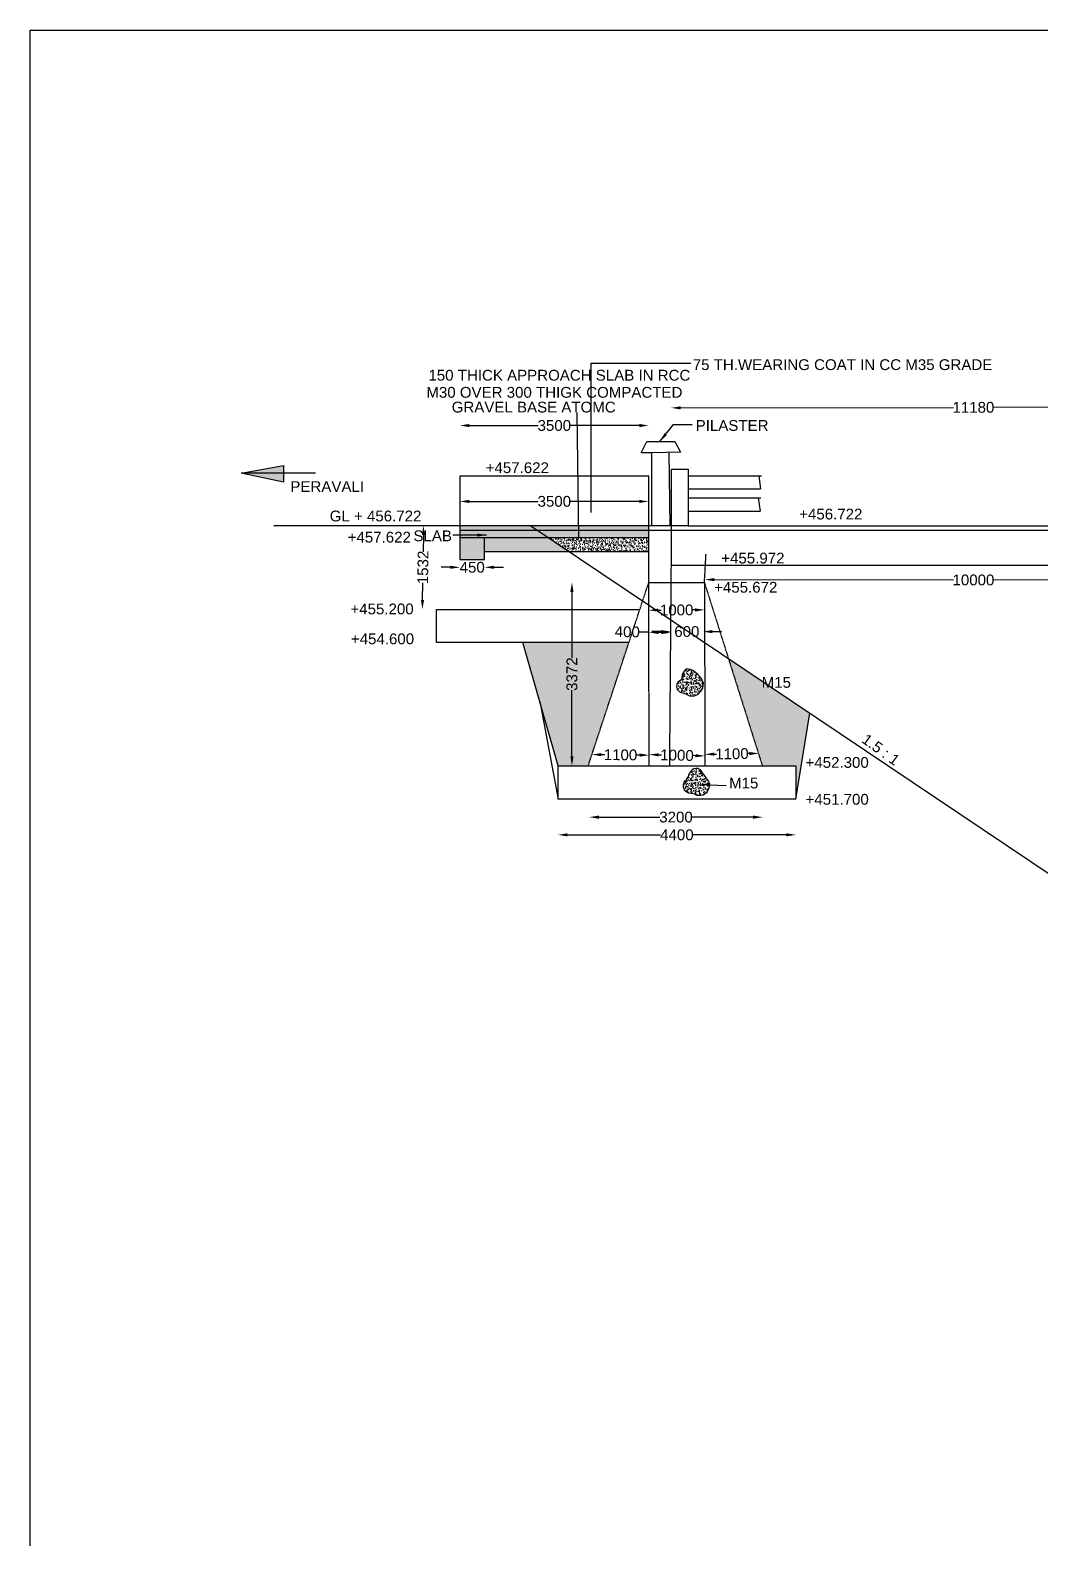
# Model space of a CAD drawing. Header units: millimetres. Extents: x 1522 to 79966, y 2569 to 58520.
# Drawn here: x 1522 to 20274, y 30544 to 58520 of the extents above; entities that cross this region are included whole.
import ezdxf

# ---------------------------------------------------------------- set-up
doc = ezdxf.new("R2010")
doc.units = ezdxf.units.MM
doc.header["$MEASUREMENT"] = 0
doc.linetypes.add('ACAD_ISO02W100', pattern=[15, 12, -3])
doc.linetypes.add('ACAD_ISO10W100', pattern=[18, 12, -3, 0, -3])
for name, color, linetype in [('DIMENSION', 7, 'Continuous'), ('DRAWING', 7, 'Continuous'), ('TEXT', 7, 'Continuous')]:
    doc.layers.add(name, color=color, linetype=linetype)
doc.styles.get("Standard").update_dxf_attribs({"font": 'arial.ttf'})
doc.dimstyles.get("Standard").update_dxf_attribs({"dimtxt": 200, "dimasz": 175, "dimexe": 0.18, "dimexo": 0.0625, "dimgap": 0.09, "dimtad": 0, "dimdec": 0, "dimzin": 0, "dimdsep": 46, "dimtxsty": 'Standard', "dimcen": 0.09, "dimse1": 1, "dimse2": 1, "dimadec": 0, "dimazin": 0, "dimtfac": 1, "dimtdec": 0, "dimtofl": 0, "dimtmove": 0, "dimatfit": 3, "dimfxl": 1, "dimtolj": 1, "dimtzin": 0, "dimarcsym": 0})
pattern_1 = [(50, (0, 0), (107.58903, -9.41282), [11.25, -123.75]), (355, (0, 0), (-20.8127, 112.82882), [9, -99]), (100.45144, (8.97, -0.78), (86.77633, 103.416), [9.56103, -105.17132]), (46.1842, (0, 30), (160.0862, -24.8279), [16.875, -185.625]), (96.63564, (13.34, 27.93), (140.1993, 146.1178), [14.34155, -157.75706]), (351.18416, (0, 30), (140.1993, 146.1178), [13.5, -148.5]), (21, (15, 22.5), (89.53606, -60.39283), [11.25, -123.75]), (326, (15, 22.5), (36.4973, 108.7725), [9, -99]), (71.45144, (22.46, 17.47), (126.03336, 48.37967), [9.56103, -105.17132]), (37.5, (0, 0), (1.823978, 49.934078), [0, -97.8, 0, -100.5, 0, -99.375]), (7.5, (0, 0), (39.46043, 59.161757), [0, -57.3, 0, -95.55, 0, -37.875]), (327.5, (-33.45, 0), (80.073365, -3.38323), [0, -37.5, 0, -117, 0, -155.25]), (317.5, (-48.45, 0), (87.47793, 15.01575), [0, -48.75, 0, -77.7, 0, -110.25])]

# ---------------------------------------------------------------- blocks, each defined once
blk = doc.blocks.new('*D79')
at = {"layer": 'Defpoints', "color": 0, "transparency": 16777216}
for p in [(11316, 44259), (15726, 44259), (15726, 43598)]:
    blk.add_point(p, dxfattribs=at)
at = {"layer": 'DIMENSION', "color": 0, "lineweight": -2, "transparency": 16777216}
for p, q in [((11491, 43598), (13219, 43598)), ((15551, 43598), (13824, 43598))]:
    blk.add_line(p, q, dxfattribs=at)
at = {"layer": 'DIMENSION', "color": 0, "transparency": 16777216}
for points in [[(11491, 43627), (11491, 43569), (11316, 43598)], [(15551, 43627), (15551, 43569), (15726, 43598)]]:
    blk.add_solid(points, dxfattribs=at)
at = {"layer": 'DIMENSION', "color": 0, "transparency": 16777216, "insert": (13521, 43598), "char_height": 200, "attachment_point": 5}
blk.add_mtext('\\A1;4400', dxfattribs=at)
blk = doc.blocks.new('*D80')
at = {"layer": 'Defpoints', "color": 0, "transparency": 16777216}
for p in [(15111, 43926), (11898, 43876), (15111, 43876)]:
    blk.add_point(p, dxfattribs=at)
at = {"layer": 'DIMENSION', "color": 0, "lineweight": -2, "transparency": 16777216}
for p, q in [((12074, 43926), (13206, 43926)), ((14936, 43926), (13803, 43926))]:
    blk.add_line(p, q, dxfattribs=at)
at = {"layer": 'DIMENSION', "color": 0, "transparency": 16777216}
for points in [[(12074, 43955), (12074, 43896), (11898, 43926)], [(14936, 43955), (14936, 43896), (15111, 43926)]]:
    blk.add_solid(points, dxfattribs=at)
at = {"layer": 'DIMENSION', "color": 0, "transparency": 16777216, "insert": (13505, 43926), "char_height": 200, "attachment_point": 5}
blk.add_mtext('\\A1;3200', dxfattribs=at)
blk = doc.blocks.new('*D81')
at = {"layer": 'Defpoints', "color": 0, "transparency": 16777216}
for p in [(11943, 45081), (13007, 45076), (13007, 45070)]:
    blk.add_point(p, dxfattribs=at)
at = {"layer": 'DIMENSION', "color": 0, "lineweight": -2, "transparency": 16777216}
for p, q in [((12118, 45085), (12186, 45085)), ((12832, 45078), (12764, 45078))]:
    blk.add_line(p, q, dxfattribs=at)
at = {"layer": 'DIMENSION', "color": 0, "transparency": 16777216}
for points in [[(12118, 45114), (12118, 45056), (11943, 45087)], [(12833, 45107), (12832, 45048), (13007, 45076)]]:
    blk.add_solid(points, dxfattribs=at)
at = {"layer": 'DIMENSION', "color": 0, "transparency": 16777216, "insert": (12475, 45081), "char_height": 200, "attachment_point": 5, "rotation": 359.3783}
blk.add_mtext('\\A1;1100', dxfattribs=at)
blk = doc.blocks.new('*D82')
at = {"layer": 'Defpoints', "color": 0, "transparency": 16777216}
for p in [(13007, 45076), (14041, 45061), (14041, 45051)]:
    blk.add_point(p, dxfattribs=at)
at = {"layer": 'DIMENSION', "color": 0, "lineweight": -2, "transparency": 16777216}
for p, q in [((13182, 45082), (13236, 45080)), ((13866, 45065), (13813, 45067))]:
    blk.add_line(p, q, dxfattribs=at)
at = {"layer": 'DIMENSION', "color": 0, "transparency": 16777216}
for points in [[(13183, 45111), (13182, 45053), (13007, 45086)], [(13867, 45095), (13866, 45036), (14041, 45061)]]:
    blk.add_solid(points, dxfattribs=at)
at = {"layer": 'DIMENSION', "color": 0, "transparency": 16777216, "insert": (13524, 45074), "char_height": 200, "attachment_point": 5, "rotation": 358.6385}
blk.add_mtext('\\A1;1000', dxfattribs=at)
blk = doc.blocks.new('*D83')
at = {"layer": 'Defpoints', "color": 0, "transparency": 16777216}
for p in [(14041, 45061), (15042, 45108), (15043, 45077)]:
    blk.add_point(p, dxfattribs=at)
at = {"layer": 'DIMENSION', "color": 0, "lineweight": -2, "transparency": 16777216}
for p, q in [((14216, 45095), (14253, 45096)), ((14867, 45106), (14830, 45105))]:
    blk.add_line(p, q, dxfattribs=at)
at = {"layer": 'DIMENSION', "color": 0, "transparency": 16777216}
for points in [[(14215, 45124), (14216, 45066), (14041, 45092)], [(14867, 45135), (14868, 45076), (15042, 45108)]]:
    blk.add_solid(points, dxfattribs=at)
at = {"layer": 'DIMENSION', "color": 0, "transparency": 16777216, "insert": (14542, 45100), "char_height": 200, "attachment_point": 5, "rotation": 0.9079}
blk.add_mtext('\\A1;1100', dxfattribs=at)
blk = doc.blocks.new('*D84')
at = {"layer": 'Defpoints', "color": 0, "transparency": 16777216}
for p in [(13001, 47348), (13408, 47347), (13408, 47340)]:
    blk.add_point(p, dxfattribs=at)
at = {"layer": 'DIMENSION', "color": 0, "lineweight": -2, "transparency": 16777216}
for p, q in [((13001, 47355), (12826, 47358)), ((13234, 47350), (13176, 47352))]:
    blk.add_line(p, q, dxfattribs=at)
at = {"layer": 'DIMENSION', "color": 0, "transparency": 16777216}
for points in [[(13176, 47381), (13175, 47322), (13001, 47355)], [(13234, 47380), (13233, 47321), (13408, 47347)]]:
    blk.add_solid(points, dxfattribs=at)
at = {"layer": 'DIMENSION', "color": 0, "transparency": 16777216, "insert": (12601, 47363), "char_height": 200, "attachment_point": 5, "rotation": 358.8792}
blk.add_mtext('\\A1;400', dxfattribs=at)
blk = doc.blocks.new('*D85')
at = {"layer": 'Defpoints', "color": 0, "transparency": 16777216}
for p in [(12999, 47747), (14034, 47770), (14034, 47753)]:
    blk.add_point(p, dxfattribs=at)
at = {"layer": 'DIMENSION', "color": 0, "lineweight": -2, "transparency": 16777216}
for p, q in [((13174, 47765), (13228, 47765)), ((13859, 47769), (13805, 47768))]:
    blk.add_line(p, q, dxfattribs=at)
at = {"layer": 'DIMENSION', "color": 0, "transparency": 16777216}
for points in [[(13174, 47794), (13175, 47736), (12999, 47764)], [(13858, 47798), (13859, 47739), (14034, 47770)]]:
    blk.add_solid(points, dxfattribs=at)
at = {"layer": 'DIMENSION', "color": 0, "transparency": 16777216, "insert": (13517, 47767), "char_height": 200, "attachment_point": 5, "rotation": 0.3079}
blk.add_mtext('\\A1;1000', dxfattribs=at)
blk = doc.blocks.new('*D86')
at = {"layer": 'Defpoints', "color": 0, "transparency": 16777216}
for p in [(14041, 48426), (24005, 48412), (24005, 48317)]:
    blk.add_point(p, dxfattribs=at)
at = {"layer": 'DIMENSION', "color": 0, "lineweight": -2, "transparency": 16777216}
for p, q in [((14216, 48331), (18656, 48325)), ((23830, 48318), (19390, 48324))]:
    blk.add_line(p, q, dxfattribs=at)
at = {"layer": 'DIMENSION', "color": 0, "transparency": 16777216}
for points in [[(14216, 48360), (14216, 48301), (14041, 48331)], [(23830, 48347), (23830, 48288), (24005, 48317)]]:
    blk.add_solid(points, dxfattribs=at)
at = {"layer": 'DIMENSION', "color": 0, "transparency": 16777216, "insert": (19023, 48324), "char_height": 200, "attachment_point": 5, "rotation": 359.9228}
blk.add_mtext('\\A1;10000', dxfattribs=at)
blk = doc.blocks.new('*D135')
at = {"layer": 'Defpoints', "color": 0, "transparency": 16777216}
for p in [(13414, 51516), (24630, 51533), (24630, 51532)]:
    blk.add_point(p, dxfattribs=at)
at = {"layer": 'DRAWING', "color": 0, "lineweight": -2, "transparency": 16777216}
for p, q in [((13589, 51516), (18655, 51523)), ((24455, 51532), (19388, 51524))]:
    blk.add_line(p, q, dxfattribs=at)
at = {"layer": 'DRAWING', "color": 0, "transparency": 16777216}
for points in [[(13589, 51545), (13589, 51487), (13414, 51516)], [(24455, 51561), (24455, 51503), (24630, 51532)]]:
    blk.add_solid(points, dxfattribs=at)
at = {"layer": 'DRAWING', "color": 0, "transparency": 16777216, "insert": (19022, 51524), "char_height": 200, "attachment_point": 5, "rotation": 0.0842}
blk.add_mtext('\\A1;11180', dxfattribs=at)
blk = doc.blocks.new('*D136')
at = {"layer": 'Defpoints', "color": 0, "transparency": 16777216}
for p in [(12998, 51188), (9496, 50250), (12998, 50250)]:
    blk.add_point(p, dxfattribs=at)
at = {"layer": 'DIMENSION', "color": 0, "lineweight": -2, "transparency": 16777216}
for p, q in [((9671, 51188), (10949, 51188)), ((12823, 51188), (11545, 51188))]:
    blk.add_line(p, q, dxfattribs=at)
at = {"layer": 'DIMENSION', "color": 0, "transparency": 16777216}
for points in [[(9671, 51218), (9671, 51159), (9496, 51188)], [(12823, 51218), (12823, 51159), (12998, 51188)]]:
    blk.add_solid(points, dxfattribs=at)
at = {"layer": 'DIMENSION', "color": 0, "transparency": 16777216, "insert": (11247, 51188), "char_height": 200, "attachment_point": 5}
blk.add_mtext('\\A1;3500', dxfattribs=at)
blk = doc.blocks.new('*D137')
at = {"layer": 'Defpoints', "color": 0, "transparency": 16777216}
for p in [(9496, 48705), (9952, 48705), (9952, 48559)]:
    blk.add_point(p, dxfattribs=at)
at = {"layer": 'DIMENSION', "color": 0, "lineweight": -2, "transparency": 16777216}
for p, q in [((9321, 48559), (9146, 48559)), ((10127, 48559), (10302, 48559))]:
    blk.add_line(p, q, dxfattribs=at)
at = {"layer": 'DIMENSION', "color": 0, "transparency": 16777216}
for points in [[(9321, 48588), (9321, 48530), (9496, 48559)], [(10127, 48588), (10127, 48530), (9952, 48559)]]:
    blk.add_solid(points, dxfattribs=at)
at = {"layer": 'DIMENSION', "color": 0, "transparency": 16777216, "insert": (9724, 48559), "char_height": 200, "attachment_point": 5}
blk.add_mtext('\\A1;450', dxfattribs=at)
blk = doc.blocks.new('*D138')
at = {"layer": 'Defpoints', "color": 0, "transparency": 16777216}
for p in [(11422, 48278), (11574, 48278), (11422, 44878)]:
    blk.add_point(p, dxfattribs=at)
at = {"layer": 'DIMENSION', "color": 0, "lineweight": -2, "transparency": 16777216}
for p, q in [((11574, 48103), (11574, 46876)), ((11574, 45053), (11574, 46280))]:
    blk.add_line(p, q, dxfattribs=at)
at = {"layer": 'DIMENSION', "color": 0, "transparency": 16777216}
for points in [[(11545, 48103), (11604, 48103), (11574, 48278)], [(11545, 45053), (11604, 45053), (11574, 44878)]]:
    blk.add_solid(points, dxfattribs=at)
at = {"layer": 'DIMENSION', "color": 0, "transparency": 16777216, "insert": (11574, 46578), "char_height": 200, "attachment_point": 5, "rotation": 90}
blk.add_mtext('\\A1;3372', dxfattribs=at)
blk = doc.blocks.new('*D139')
at = {"layer": 'Defpoints', "color": 0, "transparency": 16777216}
for p in [(13408, 47327), (14004, 47367), (14004, 47327)]:
    blk.add_point(p, dxfattribs=at)
at = {"layer": 'DIMENSION', "color": 0, "lineweight": -2, "transparency": 16777216}
for p, q in [((13233, 47367), (13058, 47367)), ((14178, 47367), (14354, 47367))]:
    blk.add_line(p, q, dxfattribs=at)
at = {"layer": 'DIMENSION', "color": 0, "transparency": 16777216}
for points in [[(13233, 47396), (13233, 47338), (13408, 47367)], [(14178, 47396), (14178, 47338), (14004, 47367)]]:
    blk.add_solid(points, dxfattribs=at)
at = {"layer": 'DIMENSION', "color": 0, "transparency": 16777216, "insert": (13706, 47367), "char_height": 200, "attachment_point": 5}
blk.add_mtext('\\A1;600', dxfattribs=at)
blk = doc.blocks.new('*D140')
at = {"layer": 'Defpoints', "color": 0, "transparency": 16777216}
for p in [(8820, 49333), (9081, 49329), (9060, 47778)]:
    blk.add_point(p, dxfattribs=at)
at = {"layer": 'DIMENSION', "color": 0, "lineweight": -2, "transparency": 16777216}
for p, q in [((8818, 49158), (8814, 48845)), ((8802, 47956), (8806, 48269))]:
    blk.add_line(p, q, dxfattribs=at)
at = {"layer": 'DIMENSION', "color": 0, "transparency": 16777216}
for points in [[(8789, 49158), (8847, 49157), (8820, 49333)], [(8773, 47956), (8831, 47956), (8799, 47781)]]:
    blk.add_solid(points, dxfattribs=at)
at = {"layer": 'DIMENSION', "color": 0, "transparency": 16777216, "insert": (8810, 48557), "char_height": 200, "attachment_point": 5, "rotation": 89.2349}
blk.add_mtext('\\A1;1532', dxfattribs=at)
blk = doc.blocks.new('*D143')
at = {"layer": 'Defpoints', "color": 0, "transparency": 16777216}
for p in [(9496, 49756), (12998, 49781), (12998, 49756)]:
    blk.add_point(p, dxfattribs=at)
at = {"layer": 'TEXT', "color": 0, "lineweight": -2, "transparency": 16777216}
for p, q in [((9671, 49781), (10949, 49781)), ((12823, 49781), (11545, 49781))]:
    blk.add_line(p, q, dxfattribs=at)
at = {"layer": 'TEXT', "color": 0, "transparency": 16777216}
for points in [[(9671, 49810), (9671, 49752), (9496, 49781)], [(12823, 49810), (12823, 49752), (12998, 49781)]]:
    blk.add_solid(points, dxfattribs=at)
at = {"layer": 'TEXT', "color": 0, "transparency": 16777216, "insert": (11247, 49781), "char_height": 200, "attachment_point": 5}
blk.add_mtext('\\A1;3500', dxfattribs=at)

msp = doc.modelspace()

# ---------------------------------------------------------------- hatches: boundary and pattern name
at = {"layer": 'DIMENSION'}
h = msp.add_hatch(color=256, dxfattribs=at)
h.paths.add_polyline_path([(6225, 50447.5), (5435, 50303), (6225, 50303)])
h.paths.add_polyline_path([(6225, 50303), (5435, 50303), (6225, 50138.5)])
at = {"layer": 'DRAWING'}
h = msp.add_hatch(dxfattribs=at)
h.set_pattern_fill('AR-CONC', color=256, scale=15)
h.set_pattern_definition(pattern_1)
h.paths.add_polyline_path([(12998, 49329), (10814, 49329), (10932.5, 49249.5), (12998, 49249.5)])
h.paths.add_polyline_path([(12998, 49249.5), (10932.5, 49249.5), (11135.1, 49113.4), (12998, 49113.4)])
h.paths.add_polyline_path([(10932.5, 49249.5), (9495.9, 49249.5), (9495.9, 49113.4), (11135.1, 49113.4)])
h.paths.add_polyline_path([(10814, 49329), (9495.9, 49329), (9495.9, 49249.5), (10932.5, 49249.5)])
h.paths.add_polyline_path([(11135.1, 49113.4), (9952.4, 49113.4), (9952.4, 48854.8), (11520.2, 48854.8)])
h.paths.add_polyline_path([(9952.4, 49113.4), (9495.9, 49113.4), (9495.9, 48705.1), (9952.4, 48705.1), (9952.4, 48854.8)])
h = msp.add_hatch(dxfattribs=at)
h.set_pattern_fill('AR-CONC', color=256, scale=15)
h.set_pattern_definition(pattern_1)
h.paths.add_polyline_path([(12998, 49113.4), (11135.1, 49113.4), (11520.2, 48854.8), (12998, 48854.8)])
h = msp.add_hatch(dxfattribs=at)
h.set_pattern_fill('AR-CONC', color=256, scale=15)
h.set_pattern_definition(pattern_1)
h.paths.add_polyline_path([(12631.8, 47165.6), (10662.9, 47165.6), (11316.4, 44877.8), (11875.8, 44877.8)])
h.paths.add_polyline_path([(14476.1, 46869.6), (15105.7, 44877.8), (15726.1, 44877.8), (15726.1, 44259), (15987.1, 45854.9)])
h.paths.add_polyline_path([(15042.8, 46270.3), (15688.4, 46270.3), (15688.4, 46576.7), (15042.8, 46576.7)], flags=24)
h = msp.add_hatch(dxfattribs=at)
h.set_pattern_fill('AR-CONC', color=256, scale=15)
h.set_pattern_definition(pattern_1)
h.paths.add_polyline_path([(13998.7, 46446.6), (13987.3, 46471.4), (13966.3, 46509.5), (13907.2, 46572.3), (13857.7, 46612.3), (13810, 46648.4), (13775.7, 46661.7), (13747.1, 46665.6), (13703.3, 46677), (13680.4, 46665.6), (13627, 46583.7), (13613.7, 46517.1), (13604.2, 46475.2), (13539.4, 46431.4), (13520.3, 46391.4), (13512.7, 46343.9), (13524.1, 46294.4), (13579.4, 46244.9), (13632.8, 46229.6), (13684.2, 46212.5), (13756.6, 46176.3), (13825.3, 46168.7), (13909.1, 46201.1), (13966.3, 46263.9), (14000.6, 46321), (14010.1, 46366.7), (14012, 46414.3)])
h = msp.add_hatch(dxfattribs=at)
h.set_pattern_fill('AR-CONC', color=256, scale=15)
h.set_pattern_definition(pattern_1)
h.paths.add_polyline_path([(13946.1, 44812.8), (13910.8, 44831.7), (13872.8, 44834.4), (13834.8, 44826.3), (13807.7, 44810), (13783.3, 44774.8), (13753.4, 44734.2), (13745.3, 44707.1), (13726.3, 44663.7), (13707.3, 44631.2), (13677.5, 44601.4), (13655.8, 44574.3), (13642.2, 44525.6), (13642.2, 44479.5), (13666.6, 44411.8), (13715.5, 44382), (13739.9, 44373.8), (13783.3, 44365.7), (13813.1, 44363), (13851.1, 44352.2), (13864.7, 44341.3), (13897.2, 44330.5), (13927.1, 44330.5), (13965, 44330.5), (14008.5, 44338.6), (14062.7, 44371.1), (14081.7, 44398.2), (14103.4, 44441.6), (14119.7, 44479.5), (14122.4, 44512), (14119.7, 44549.9), (14106.1, 44585.2), (14024.7, 44696.3)])

# ---------------------------------------------------------------- linework, layer by layer
msp.add_lwpolyline([(79966.2, 2568.6), (1522.5, 2568.6), (1522.5, 58519.5), (79966.2, 58519.5)], close=True)
at = {"layer": 'DIMENSION'}
msp.add_lwpolyline([(6817, 50303), (5435, 50303), (6225, 50447.5), (6225, 50138.5), (5435, 50303)], dxfattribs=at)
at = {"layer": 'DRAWING'}
for points in [[(11933.5, 49572.5), (11933.5, 52343), (13782, 52343)], [(11702.5, 49113.4), (11669.5, 51430.5)], [(13056.6, 49329), (13056.6, 50683.6), (12857.4, 50683.6), (12965.3, 50890.8), (13480, 50890.8), (13587.9, 50691.9), (13056.6, 50683.6)], [(13372, 50688.5), (13392.8, 49329)], [(12998, 48274), (12998, 50249.8), (9495.9, 50249.8), (9495.9, 48705.1), (9952.4, 48705.1), (9952.4, 48854.8), (12998, 48854.8)], [(13730.5, 50252.5), (15090.3, 50252.5)], [(15040.4, 50252.5), (15069.5, 50016.2)], [(13730.5, 50016.2), (15069.5, 50016.2)], [(13730.5, 49846.3), (15077.8, 49846.3)], [(15028, 49846.3), (15065.4, 49601.7)], [(13730.5, 49601.7), (15065.4, 49601.7)], [(9495.9, 49249.5), (62189.4, 49249.5)], [(10814, 49329), (21854.4, 41914.6), (24893.3, 41914.6), (30525.8, 36253.7), (41223.7, 36265.7), (46854.8, 41927.9), (49819.7, 41935.2), (60925.7, 49379.6)], [(13730.5, 49329), (65037.2, 49329)], [(9495.9, 49113.4), (12998, 49113.4)], [(9952.4, 48854.8), (9952.4, 49113.4)], [(12631.8, 47165.6), (9060.3, 47165.6), (9060.3, 47777.6), (12834, 47777.6)], [(11316.4, 44877.8), (10662.9, 47165.6)], [(10975.5, 46071.2), (11316.4, 44259)], [(15726.1, 44259), (15987.1, 45854.9)]]:
    msp.add_lwpolyline(points, dxfattribs=at)
at = {"layer": 'DRAWING', "linetype": 'ACAD_ISO10W100'}
for points in [[(24005.4, 48590.2), (13418.4, 48590.2), (13418.4, 50381.8), (13730.5, 50381.8), (13730.5, 49329), (6035.2, 49329)], [(11875.8, 44877.8), (12998, 48274)], [(14032.3, 48274), (15105.7, 44877.8)]]:
    msp.add_lwpolyline(points, dxfattribs=at)
at = {"layer": 'DRAWING', "linetype": 'ACAD_ISO02W100'}
for points in [[(14032.3, 48274), (14061.6, 48801.8)], [(13388.5, 44877.8), (13418.4, 48590.2)], [(13007.7, 44877.8), (12998, 48274)], [(14032.3, 48274), (12998, 48274)], [(14032.3, 48274), (14041.7, 44877.8)]]:
    msp.add_lwpolyline(points, dxfattribs=at)
at = {"layer": 'DRAWING'}
for points in [[(13680.4, 46665.6), (13627, 46583.7), (13613.7, 46517.1), (13604.2, 46475.2), (13539.4, 46431.4), (13520.3, 46391.4), (13512.7, 46343.9), (13524.1, 46294.4), (13579.4, 46244.9), (13632.8, 46229.6), (13684.2, 46212.5), (13756.6, 46176.3), (13825.3, 46168.7), (13909.1, 46201.1), (13966.3, 46263.9), (14000.6, 46321), (14010.1, 46366.7), (14012, 46414.3), (13998.7, 46446.6), (13987.3, 46471.4), (13966.3, 46509.5), (13907.2, 46572.3), (13857.7, 46612.3), (13810, 46648.4), (13775.7, 46661.7), (13747.1, 46665.6), (13703.3, 46677)], [(13666.6, 44411.8), (13642.2, 44479.5), (13642.2, 44525.6), (13655.8, 44574.3), (13677.5, 44601.4), (13707.3, 44631.2), (13726.3, 44663.7), (13745.3, 44707.1), (13753.4, 44734.2), (13783.3, 44774.8), (13807.7, 44810), (13834.8, 44826.3), (13872.8, 44834.4), (13910.8, 44831.7), (13946.1, 44812.8), (14024.7, 44696.3), (14106.1, 44585.2), (14119.7, 44549.9), (14122.4, 44512), (14119.7, 44479.5), (14103.4, 44441.6), (14081.7, 44398.2), (14062.7, 44371.1), (14008.5, 44338.6), (13965, 44330.5), (13927.1, 44330.5), (13897.2, 44330.5), (13864.7, 44341.3), (13851.1, 44352.2), (13813.1, 44363), (13783.3, 44365.7), (13739.9, 44373.8), (13715.5, 44382)]]:
    msp.add_lwpolyline(points, close=True, dxfattribs=at)
at = {"layer": 'DRAWING', "linetype": 'ACAD_ISO10W100'}
msp.add_lwpolyline([(11316.4, 44877.8), (15726.1, 44877.8), (15726.1, 44259), (11316.4, 44259)], close=True, dxfattribs=at)

# ---------------------------------------------------------------- texts
at = {"layer": 'TEXT'}
for s, p in [('75 TH.WEARING COAT IN CC M35 GRADE', (13816.2, 52216.9)), ('150 THICK APPROACH SLAB IN RCC', (8911.6, 52021.1)), ('M30 OVER 300 THIGK COMPACTED', (8873.3, 51703.7)), ('GRAVEL BASE ATOMC', (9343.4, 51430.2)), ('PILASTER', (13870.1, 51089.6)), ('+457.622', (9974.2, 50306.4)), ('PERAVALI', (6350.5, 49956.3)), ('GL + 456.722', (7080.4, 49410.7)), ('+456.722', (15790.5, 49446.1)), ('SLAB', (8633.4, 49042.7)), ('+457.622', (7413.3, 49018.2)), ('+455.972', (14344.7, 48629.9)), ('+455.672', (14212.3, 48089.4)), ('+455.200', (7464.5, 47687.4)), ('+454.600', (7473.1, 47132.9)), ('M15', (15093.8, 46324.8)), ('+452.300', (15908.4, 44841)), ('M15', (14489.8, 44458.8)), ('+451.700', (15908.4, 44156.9))]:
    msp.add_text(s, height=200, dxfattribs=at).set_placement(p)
msp.add_text('1.5 : 1', height=200, rotation=323.99925, dxfattribs=at).set_placement((16932.1, 45326.9))

# ---------------------------------------------------------------- dimensions: what is measured, and where the dimension line sits
at = {"layer": 'DIMENSION'}
for p1, p2, distance, text, picture, middle in [((9495.9, 50249.8), (12998, 50249.8), 938.7, '3500', '*D136', (11246.9, 51188.5)), ((9060.3, 47777.6), (9081, 49329), 261, '1532', '*D140', (8809.7, 48556.8)), ((9495.9, 48705.1), (9952.4, 48705.1), -146.1, '450', '*D137', (9724.1, 48559)), ((14040.8, 48425.9), (24005.4, 48412.5), -95.2, '10000', '*D86', (19023, 48324)), ((11422.5, 44877.8), (11422.5, 48278), -152, '3372', '*D138', (11574.5, 46577.9)), ((12999.5, 47747.5), (14033.7, 47753), 16.5, '1000', '*D85', (13516.5, 47766.8)), ((13408.2, 47327.4), (14003.5, 47327.4), 39.6, '600', '*D139', (13705.9, 47367)), ((11943.1, 45081.2), (13007.2, 45069.7), 6, '1100', '*D81', (12475.2, 45081.4)), ((13007.3, 45075.7), (14041.2, 45051.1), 10.2, '1000', '*D82', (13524.5, 45073.6)), ((14041.4, 45061.3), (15042.7, 45077.1), 31.2, '1100', '*D83', (14541.5, 45100.4)), ((11316.4, 44259), (15726.1, 44259), -661, '4400', '*D79', (13521.2, 43598)), ((11898.5, 43876), (15111, 43876), 49.5, '3200', '*D80', (13504.8, 43925.5))]:
    dim = msp.add_aligned_dim(p1=p1, p2=p2, distance=distance, text=text, dimstyle='Standard', dxfattribs=at)
    dim.commit()
    dim.dimension.update_dxf_attribs({"geometry": picture, "text_midpoint": middle})
dim = msp.add_linear_dim(base=(13408.5, 47347), p1=(13000.6, 47348), p2=(13408.3, 47340), angle=358.87921, text='400', dimstyle='Standard', dxfattribs=at)
dim.commit()
dim.dimension.update_dxf_attribs({"geometry": '*D84', "text_midpoint": (12601.1, 47362.8), "dimtype": 161})
at = {"layer": 'DRAWING'}
dim = msp.add_aligned_dim(p1=(13414, 51516.5), p2=(24629.6, 51533), distance=-0.9, text='11180', dimstyle='Standard', dxfattribs=at)
dim.commit()
dim.dimension.update_dxf_attribs({"geometry": '*D135', "text_midpoint": (19021.8, 51523.8)})
at = {"layer": 'TEXT'}
dim = msp.add_aligned_dim(p1=(9495.9, 49756), p2=(12998, 49756), distance=25, text='3500', dimstyle='Standard', dxfattribs=at)
dim.commit()
dim.dimension.update_dxf_attribs({"geometry": '*D143', "text_midpoint": (11246.9, 49781)})

# ---------------------------------------------------------------- leaders
at = {"layer": 'DIMENSION'}
msp.add_leader([(9991, 49157), (9366, 49157)], dimstyle='Standard', override={"dimgap": 0.09, "dimtad": 0}, dxfattribs=at)
at = {"layer": 'TEXT'}
for points in [[(13204, 50890.8), (13456.5, 51206.5), (13807, 51206.5)], [(13963.5, 44531), (14433, 44515.5)]]:
    msp.add_leader(points, dimstyle='Standard', override={"dimgap": 0.09, "dimtad": 0}, dxfattribs=at)

doc.saveas('drawing.dxf')
